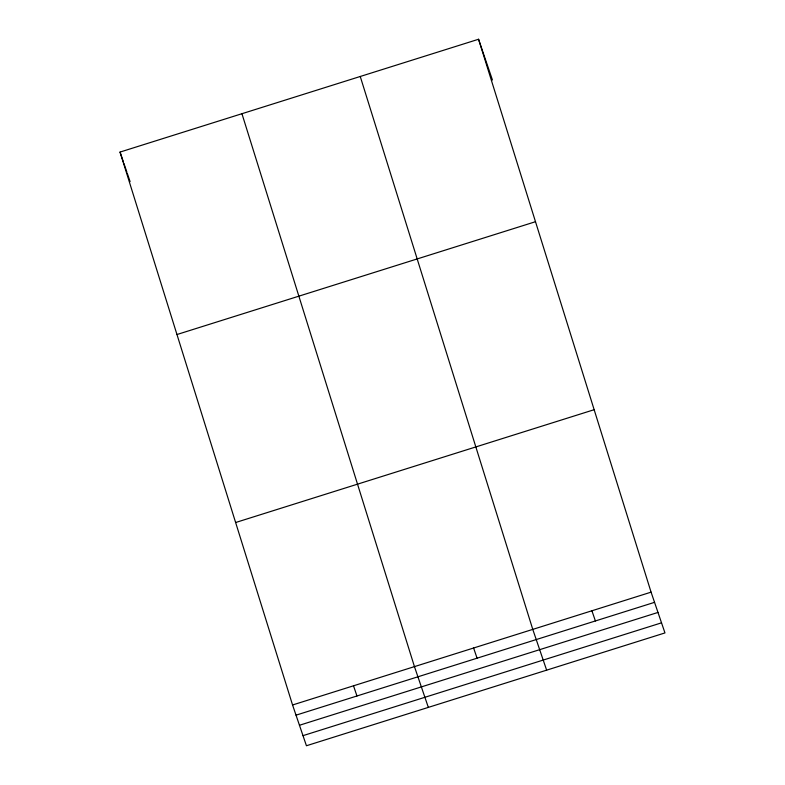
<?xml version="1.0" encoding="UTF-8"?>
<svg xmlns="http://www.w3.org/2000/svg" width="785" height="785" viewBox="0 0 785 785"><rect width="100%" height="100%" fill="white"/><g stroke="black" fill="none" stroke-linecap="round" stroke-linejoin="round"><path stroke-width="1.18" d="M478.565 39.25L651.079 592.155L664.964 632.926L306.435 745.75L292.56 704.979L120.036 152.074L478.565 39.25L492.44 80.021M176.968 334.528L535.488 221.713M235.628 522.516L594.147 409.701M292.56 704.979L651.079 592.155M296.024 715.164L654.543 602.34M299.458 725.261L657.987 612.437M303 735.653L661.519 622.839M591.919 610.769L595.393 620.955M546.645 670.164L532.77 629.384L360.246 76.479M473.61 647.998L477.074 658.193M428.335 707.393L414.451 666.612L241.937 113.707M353.505 685.796L356.969 695.981M120.036 152.074L123.51 162.26M123.893 163.378L126.944 172.347M127.337 173.505L130.094 181.6"/></g></svg>
